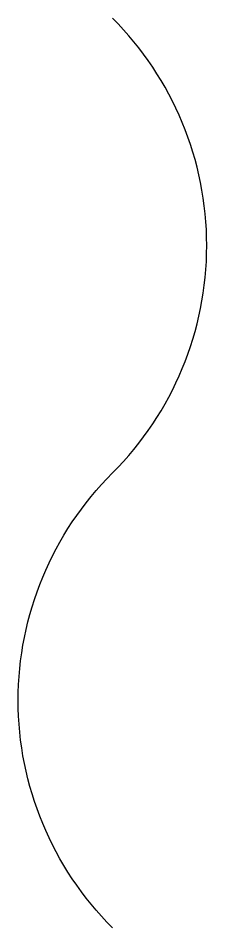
# Model space of a CAD drawing. Header units: millimetres. Extents: x -10171.543 to -10171.519, y 62.679 to 62.799.
import ezdxf

# ---------------------------------------------------------------- set-up
doc = ezdxf.new("R2010")
doc.units = ezdxf.units.MM
doc.header["$LTSCALE"] = 10
doc.layers.add('Tub_conexões', color=2, linetype='Continuous')

msp = doc.modelspace()

# ---------------------------------------------------------------- linework, layer by layer
at = {"layer": 'Tub_conexões'}
msp.add_lwpolyline([(-10171.53103, 62.67862, -0.414214), (-10171.53103, 62.73862, 0.414214), (-10171.53103, 62.79862)], format="xyb", dxfattribs=at)

doc.saveas('drawing.dxf')
